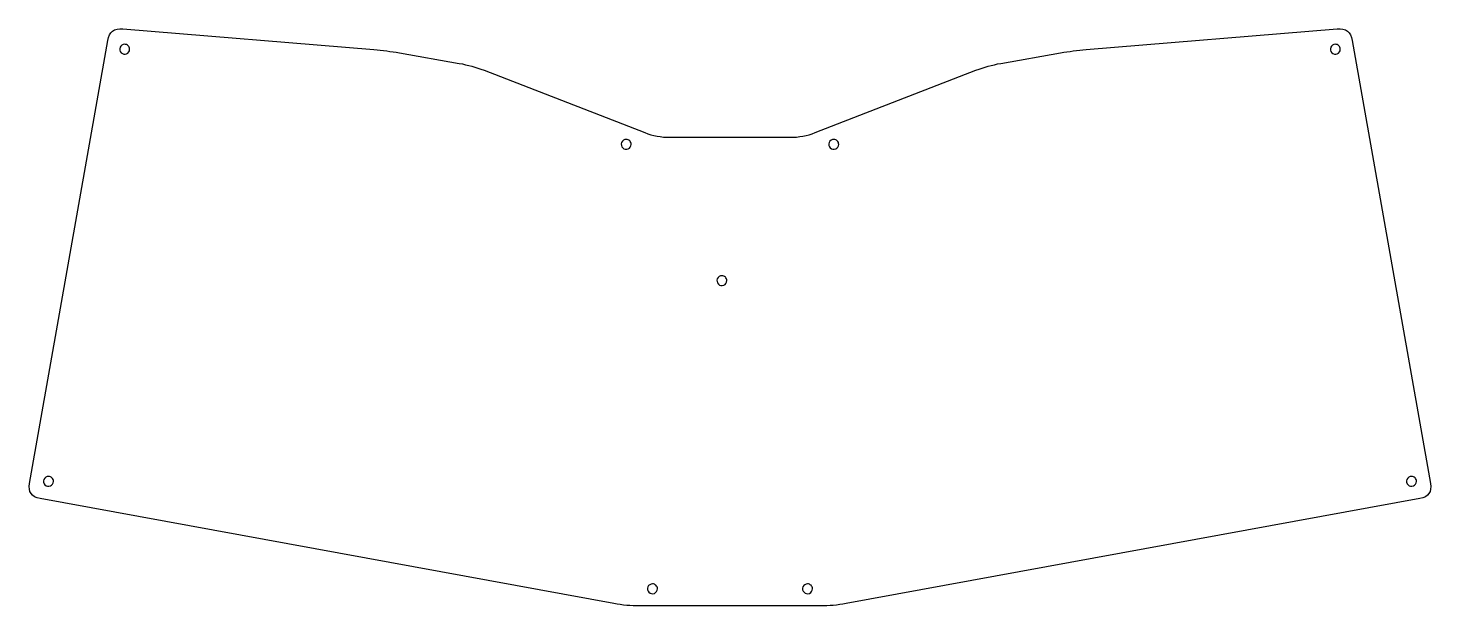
# Model space of a CAD drawing. Extents: x 10 to 336, y 7 to 141.
import ezdxf

# ---------------------------------------------------------------- set-up
doc = ezdxf.new("R2010")
doc.units = 0
doc.layers.get('0').update_dxf_attribs({"linetype": 'CONTINUOUS'})

msp = doc.modelspace()

# ---------------------------------------------------------------- linework, layer by layer
at = {"color": 7}
for points in [[(31.974, 141.312), (90.269, 136.492)], [(255.675, 136.492), (313.97, 141.312)], [(10.327, 35.748), (28.463, 138.605)], [(317.481, 138.605), (335.617, 35.748)], [(96.213, 135.724), (110.1, 133.276)], [(235.844, 133.276), (249.731, 135.724)], [(115.851, 131.671), (153.192, 117.202)], [(192.752, 117.202), (230.093, 131.671)], [(158.989, 116.118), (186.955, 116.118)], [(146.016, 7.853), (12.757, 32.254)], [(333.187, 32.254), (199.928, 7.853)], [(193.977, 7.313), (151.967, 7.313)]]:
    msp.add_lwpolyline(points, dxfattribs=at)
for points in [[(32.412, 137.7164)], [(313.532, 137.7164)], [(148.87, 115.621)], [(197.074, 115.621)], [(171.082, 83.981)], [(14.721, 37.3856)], [(331.223, 37.3856)], [(154.972, 12.438)], [(190.972, 12.438)]]:
    msp.add_lwpolyline(points, close=True, dxfattribs=at)
for points in [[(28.463, 138.605), (28.810333, 140.574333), (29.980667, 141.476667), (31.974, 141.312)], [(313.97, 141.312), (315.963333, 141.476667), (317.133667, 140.574333), (317.481, 138.605)], [(31.349539, 137.006486), (31.17154, 136.57676), (31.26993, 136.082125), (31.598827, 135.753227)], [(32.412, 137.7164), (31.946868, 137.7164), (31.527537, 137.436211), (31.349539, 137.006486)], [(33.225173, 137.379573), (33.009506, 137.59524), (32.716999, 137.7164), (32.412, 137.7164)], [(33.562, 136.5664), (33.562, 136.871399), (33.44084, 137.163906), (33.225173, 137.379573)], [(312.469539, 137.006486), (312.29154, 136.57676), (312.38993, 136.082125), (312.718827, 135.753227)], [(313.532, 137.7164), (313.066868, 137.7164), (312.647537, 137.436211), (312.469539, 137.006486)], [(314.345173, 137.379573), (314.129506, 137.59524), (313.836999, 137.7164), (313.532, 137.7164)], [(314.682, 136.5664), (314.682, 136.871399), (314.56084, 137.163906), (314.345173, 137.379573)], [(31.598827, 135.753227), (31.927725, 135.42433), (32.42236, 135.32594), (32.852086, 135.503939)], [(32.852086, 135.503939), (33.281811, 135.681937), (33.562, 136.101268), (33.562, 136.5664)], [(90.269, 136.492), (92.262333, 136.327333), (94.243667, 136.071333), (96.213, 135.724)], [(249.731, 135.724), (251.700333, 136.071333), (253.681667, 136.327333), (255.675, 136.492)], [(312.718827, 135.753227), (313.047725, 135.42433), (313.54236, 135.32594), (313.972086, 135.503939)], [(313.972086, 135.503939), (314.401811, 135.681937), (314.682, 136.101268), (314.682, 136.5664)], [(110.1, 133.276), (112.069333, 132.928667), (113.986333, 132.393667), (115.851, 131.671)], [(230.093, 131.671), (231.957667, 132.393667), (233.874667, 132.928667), (235.844, 133.276)], [(147.807539, 114.911086), (147.62954, 114.48136), (147.72793, 113.986725), (148.056827, 113.657827)], [(148.87, 115.621), (148.404868, 115.621), (147.985537, 115.340811), (147.807539, 114.911086)], [(149.683173, 115.284173), (149.467506, 115.49984), (149.174999, 115.621), (148.87, 115.621)], [(149.310086, 113.408539), (149.739811, 113.586537), (150.02, 114.005868), (150.02, 114.471)], [(150.02, 114.471), (150.02, 114.775999), (149.89884, 115.068506), (149.683173, 115.284173)], [(153.192, 117.202), (155.056667, 116.479333), (156.989, 116.118), (158.989, 116.118)], [(186.955, 116.118), (188.955, 116.118), (190.887333, 116.479333), (192.752, 117.202)], [(196.011539, 114.911086), (195.83354, 114.48136), (195.93193, 113.986725), (196.260827, 113.657827)], [(197.074, 115.621), (196.608868, 115.621), (196.189537, 115.340811), (196.011539, 114.911086)], [(197.887173, 115.284173), (197.671506, 115.49984), (197.378999, 115.621), (197.074, 115.621)], [(197.514086, 113.408539), (197.943811, 113.586537), (198.224, 114.005868), (198.224, 114.471)], [(198.224, 114.471), (198.224, 114.775999), (198.10284, 115.068506), (197.887173, 115.284173)], [(148.056827, 113.657827), (148.385725, 113.32893), (148.88036, 113.23054), (149.310086, 113.408539)], [(196.260827, 113.657827), (196.589725, 113.32893), (197.08436, 113.23054), (197.514086, 113.408539)], [(170.019539, 83.271086), (169.84154, 82.84136), (169.93993, 82.346725), (170.268827, 82.017827)], [(171.082, 83.981), (170.616868, 83.981), (170.197537, 83.700811), (170.019539, 83.271086)], [(170.268827, 82.017827), (170.597725, 81.68893), (171.09236, 81.59054), (171.522086, 81.768539)], [(171.895173, 83.644173), (171.679506, 83.85984), (171.386999, 83.981), (171.082, 83.981)], [(171.522086, 81.768539), (171.951811, 81.946537), (172.232, 82.365868), (172.232, 82.831)], [(172.232, 82.831), (172.232, 83.135999), (172.11084, 83.428506), (171.895173, 83.644173)], [(13.658539, 36.675686), (13.48054, 36.24596), (13.57893, 35.751325), (13.907827, 35.422427)], [(14.721, 37.3856), (14.255868, 37.3856), (13.836537, 37.105411), (13.658539, 36.675686)], [(15.534173, 37.048773), (15.318506, 37.26444), (15.025999, 37.3856), (14.721, 37.3856)], [(15.161086, 35.173139), (15.590811, 35.351137), (15.871, 35.770468), (15.871, 36.2356)], [(15.871, 36.2356), (15.871, 36.540599), (15.74984, 36.833106), (15.534173, 37.048773)], [(330.160539, 36.675686), (329.98254, 36.24596), (330.08093, 35.751325), (330.409827, 35.422427)], [(331.223, 37.3856), (330.757868, 37.3856), (330.338537, 37.105411), (330.160539, 36.675686)], [(332.036173, 37.048773), (331.820506, 37.26444), (331.527999, 37.3856), (331.223, 37.3856)], [(331.663086, 35.173139), (332.092811, 35.351137), (332.373, 35.770468), (332.373, 36.2356)], [(332.373, 36.2356), (332.373, 36.540599), (332.25184, 36.833106), (332.036173, 37.048773)], [(12.757, 32.254), (10.789667, 32.614), (9.979667, 33.778667), (10.327, 35.748)], [(13.907827, 35.422427), (14.236725, 35.09353), (14.73136, 34.99514), (15.161086, 35.173139)], [(330.409827, 35.422427), (330.738725, 35.09353), (331.23336, 34.99514), (331.663086, 35.173139)], [(335.617, 35.748), (335.964333, 33.778667), (335.154333, 32.614), (333.187, 32.254)], [(153.909539, 11.728086), (153.73154, 11.29836), (153.82993, 10.803725), (154.158827, 10.474827)], [(154.972, 12.438), (154.506868, 12.438), (154.087537, 12.157811), (153.909539, 11.728086)], [(154.158827, 10.474827), (154.487725, 10.14593), (154.98236, 10.04754), (155.412086, 10.225539)], [(155.785173, 12.101173), (155.569506, 12.31684), (155.276999, 12.438), (154.972, 12.438)], [(155.412086, 10.225539), (155.841811, 10.403537), (156.122, 10.822868), (156.122, 11.288)], [(156.122, 11.288), (156.122, 11.592999), (156.00084, 11.885506), (155.785173, 12.101173)], [(189.909539, 11.728086), (189.73154, 11.29836), (189.82993, 10.803725), (190.158827, 10.474827)], [(190.972, 12.438), (190.506868, 12.438), (190.087537, 12.157811), (189.909539, 11.728086)], [(190.158827, 10.474827), (190.487725, 10.14593), (190.98236, 10.04754), (191.412086, 10.225539)], [(191.785173, 12.101173), (191.569506, 12.31684), (191.276999, 12.438), (190.972, 12.438)], [(191.412086, 10.225539), (191.841811, 10.403537), (192.122, 10.822868), (192.122, 11.288)], [(192.122, 11.288), (192.122, 11.592999), (192.00084, 11.885506), (191.785173, 12.101173)], [(151.967, 7.313), (149.967, 7.313), (147.983333, 7.493), (146.016, 7.853)], [(199.928, 7.853), (197.960667, 7.493), (195.977, 7.313), (193.977, 7.313)]]:
    msp.add_open_spline(points, degree=3, dxfattribs=at)

doc.saveas('drawing.dxf')
